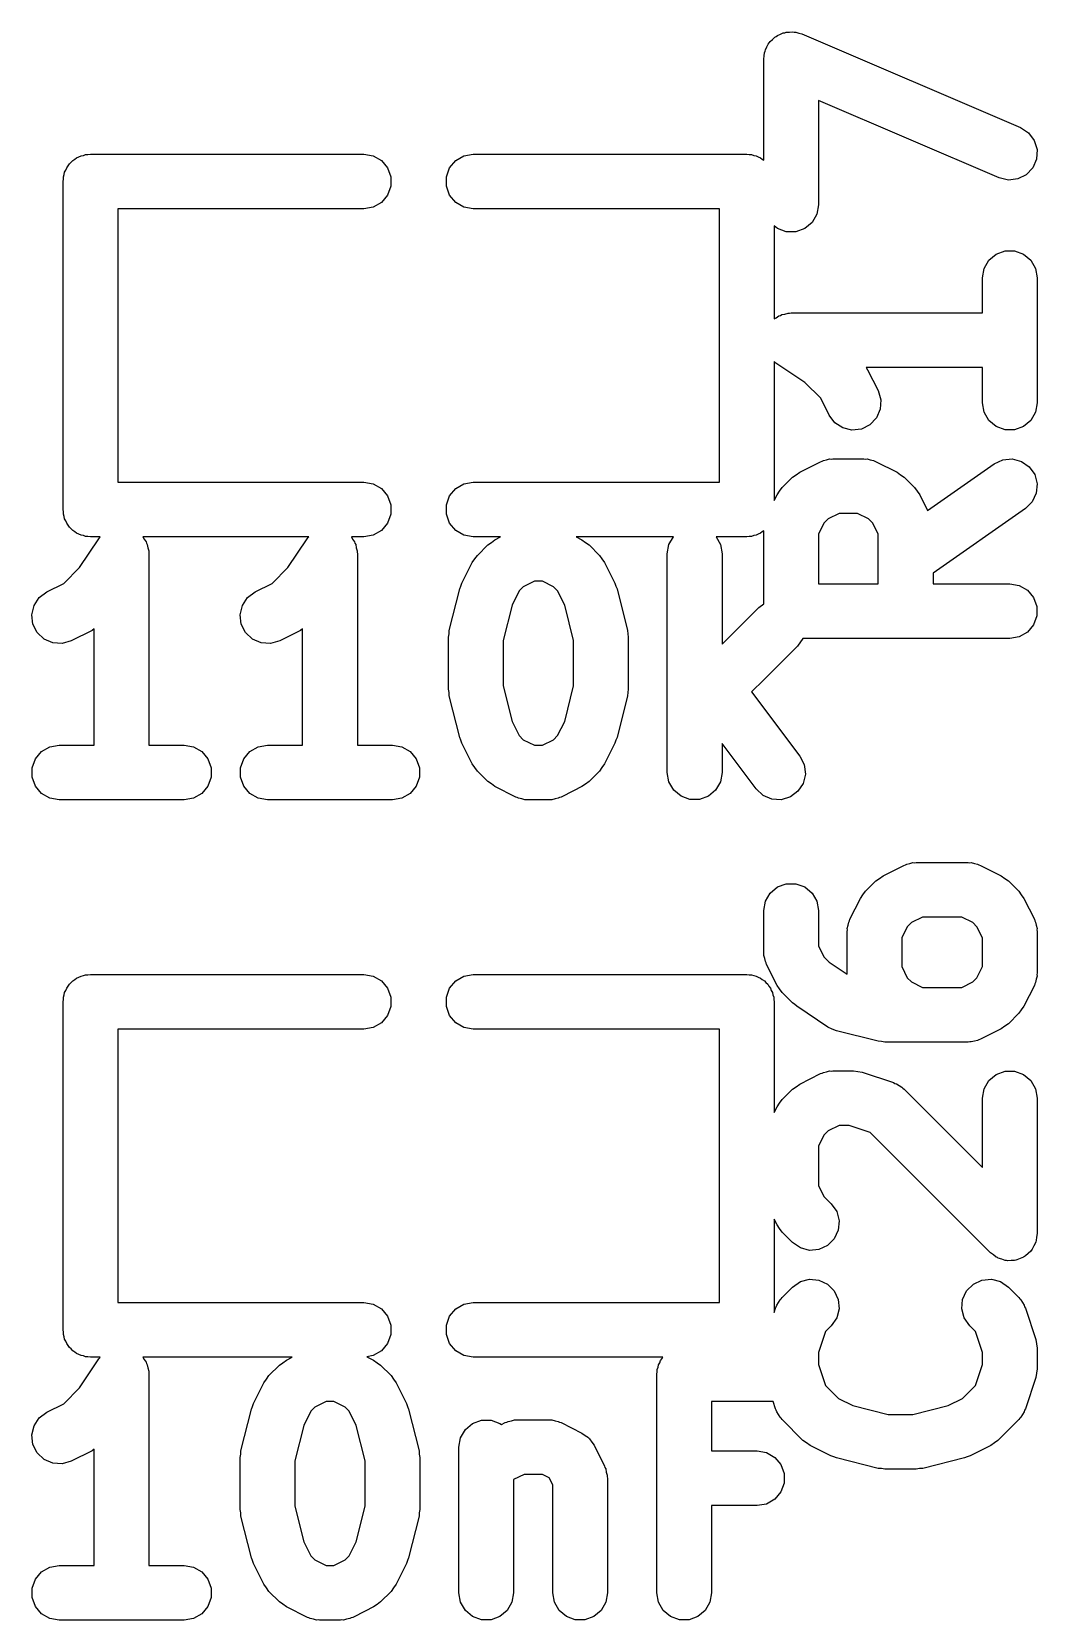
# Model space of a CAD drawing. Extents: x 51 to 137, y -158 to -25.
# Drawn here: x 90.796 to 93.13, y -98.602 to -94.913 of the extents above; entities that cross this region are included whole.
import ezdxf

# ---------------------------------------------------------------- set-up
doc = ezdxf.new("R2010")
doc.units = 0
doc.header["$MEASUREMENT"] = 0
doc.layers.add('BLACK', color=7, linetype='CONTINUOUS')

msp = doc.modelspace()

# ---------------------------------------------------------------- linework, layer by layer
at = {"layer": 'Black'}
for p, q in [((92.5339, -94.9185), (92.5405, -94.9152)), ((92.5405, -94.9152), (92.5442, -94.9147)), ((92.5442, -94.9147), (92.5478, -94.9134)), ((92.5478, -94.9134), (92.5551, -94.9134)), ((92.5551, -94.9134), (92.5624, -94.9126)), ((92.5624, -94.9126), (92.566, -94.9134)), ((92.566, -94.9134), (92.5698, -94.9134)), ((92.5698, -94.9134), (92.5767, -94.9159)), ((92.4991, -94.9542), (92.5028, -94.9479)), ((92.5028, -94.9479), (92.5057, -94.9412)), ((92.5057, -94.9412), (92.5083, -94.9384)), ((92.5083, -94.9384), (92.5102, -94.9351)), ((92.5102, -94.9351), (92.5158, -94.9304)), ((92.5158, -94.9304), (92.5208, -94.9251)), ((92.5208, -94.9251), (92.5242, -94.9234)), ((92.5242, -94.9234), (92.5271, -94.921)), ((92.5271, -94.921), (92.5339, -94.9185)), ((92.5767, -94.9159), (92.5838, -94.9176)), ((92.5838, -94.9176), (93.0918, -95.1353)), ((92.4953, -94.976), (92.4966, -94.9688)), ((92.4953, -95.2107), (92.4953, -94.976)), ((92.4966, -94.9688), (92.497, -94.9615)), ((92.497, -94.9615), (92.4985, -94.958)), ((92.4985, -94.958), (92.4991, -94.9542)), ((93.0418, -95.252), (92.6223, -95.0723)), ((92.6223, -95.0723), (92.6223, -95.3146)), ((93.0918, -95.1353), (93.1103, -95.1474)), ((93.1103, -95.1474), (93.1235, -95.165)), ((93.1235, -95.165), (93.1299, -95.1862)), ((90.8912, -95.2116), (90.896, -95.2088)), ((90.896, -95.2088), (90.9002, -95.2052)), ((90.9002, -95.2052), (90.9055, -95.2033)), ((90.9055, -95.2033), (90.9103, -95.2005)), ((90.9103, -95.2005), (90.9158, -95.1996)), ((90.9158, -95.1996), (90.921, -95.1977)), ((90.921, -95.1977), (90.9265, -95.1977)), ((90.9265, -95.1977), (90.932, -95.1967)), ((90.932, -95.1967), (91.567, -95.1967)), ((91.567, -95.1967), (91.5887, -95.2005)), ((91.5887, -95.2005), (91.6078, -95.2116)), ((91.7802, -95.2116), (91.7993, -95.2005)), ((91.7993, -95.2005), (91.821, -95.1967)), ((91.821, -95.1967), (92.456, -95.1967)), ((92.456, -95.1967), (92.4615, -95.1977)), ((92.4615, -95.1977), (92.467, -95.1977)), ((92.467, -95.1977), (92.4722, -95.1996)), ((92.4722, -95.1996), (92.4777, -95.2005)), ((92.4777, -95.2005), (92.4825, -95.2033)), ((92.4825, -95.2033), (92.4877, -95.2052)), ((92.4877, -95.2052), (92.492, -95.2088)), ((92.492, -95.2088), (92.4953, -95.2107)), ((93.1286, -95.2082), (93.1199, -95.2284)), ((93.1299, -95.1862), (93.1286, -95.2082)), ((90.8695, -95.2492), (90.8714, -95.2439)), ((90.8714, -95.2439), (90.8723, -95.2385)), ((90.8723, -95.2385), (90.8751, -95.2337)), ((90.8751, -95.2337), (90.877, -95.2284)), ((90.877, -95.2284), (90.8806, -95.2242)), ((90.8806, -95.2242), (90.8834, -95.2194)), ((90.8834, -95.2194), (90.8876, -95.2158)), ((90.8876, -95.2158), (90.8912, -95.2116)), ((91.6078, -95.2116), (91.622, -95.2284)), ((91.622, -95.2284), (91.6295, -95.2492)), ((91.7585, -95.2492), (91.766, -95.2284)), ((91.766, -95.2284), (91.7802, -95.2116)), ((93.1048, -95.2445), (93.0852, -95.2545)), ((93.1199, -95.2284), (93.1048, -95.2445)), ((90.8685, -95.2602), (90.8695, -95.2547)), ((90.8685, -96.0222), (90.8685, -95.2602)), ((90.8695, -95.2547), (90.8695, -95.2492)), ((91.6295, -95.2712), (91.622, -95.2919)), ((91.6295, -95.2492), (91.6295, -95.2712)), ((91.7585, -95.2712), (91.7585, -95.2492)), ((91.766, -95.2919), (91.7585, -95.2712)), ((93.0633, -95.2571), (93.0418, -95.252)), ((93.0852, -95.2545), (93.0633, -95.2571)), ((91.5887, -95.3199), (91.567, -95.3237)), ((91.6078, -95.3088), (91.5887, -95.3199)), ((91.622, -95.2919), (91.6078, -95.3088)), ((91.7802, -95.3088), (91.766, -95.2919)), ((91.7993, -95.3199), (91.7802, -95.3088)), ((91.821, -95.3237), (91.7993, -95.3199)), ((92.6223, -95.3146), (92.6185, -95.3363)), ((91.567, -95.3237), (90.9955, -95.3237)), ((90.9955, -95.3237), (90.9955, -95.9587)), ((92.3925, -95.3237), (91.821, -95.3237)), ((92.3925, -95.9587), (92.3925, -95.3237)), ((92.6075, -95.3554), (92.5906, -95.3696)), ((92.6185, -95.3363), (92.6075, -95.3554)), ((92.5271, -95.3696), (92.5195, -95.3633)), ((92.5195, -95.3633), (92.5195, -95.5796)), ((92.5478, -95.3772), (92.5271, -95.3696)), ((92.5698, -95.3772), (92.5478, -95.3772)), ((92.5906, -95.3696), (92.5698, -95.3772)), ((93.0182, -95.4431), (93.0351, -95.429)), ((93.0351, -95.429), (93.0558, -95.4214)), ((93.0558, -95.4214), (93.0778, -95.4214)), ((93.0778, -95.4214), (93.0986, -95.429)), ((93.0986, -95.429), (93.1155, -95.4431)), ((93.0033, -95.484), (93.0071, -95.4622)), ((93.0071, -95.4622), (93.0182, -95.4431)), ((93.1155, -95.4431), (93.1265, -95.4622)), ((93.1265, -95.4622), (93.1303, -95.484)), ((93.0033, -95.5656), (93.0033, -95.484)), ((93.1303, -95.484), (93.1303, -95.7742)), ((92.5195, -95.5796), (92.5246, -95.5767)), ((92.5246, -95.5767), (92.5307, -95.5722)), ((92.5307, -95.5722), (92.534, -95.5712)), ((92.534, -95.5712), (92.5371, -95.5694)), ((92.5371, -95.5694), (92.5446, -95.5681)), ((92.5446, -95.5681), (92.5518, -95.566)), ((92.5518, -95.566), (92.5553, -95.5662)), ((92.5553, -95.5662), (92.5588, -95.5656)), ((92.5588, -95.5656), (93.0033, -95.5656)), ((92.521, -95.6795), (92.5195, -95.6786)), ((92.5195, -95.6786), (92.5195, -96.0012)), ((92.5236, -95.6819), (92.521, -95.6795)), ((92.5909, -95.7268), (92.5236, -95.6819)), ((92.6276, -95.7635), (92.5909, -95.7268)), ((93.0033, -95.6926), (92.733, -95.6926)), ((92.733, -95.6926), (92.7366, -95.6975)), ((92.7366, -95.6975), (92.7607, -95.7458)), ((93.0033, -95.7742), (93.0033, -95.6926)), ((92.6472, -95.8026), (92.6276, -95.7635)), ((92.7607, -95.7458), (92.767, -95.767)), ((92.7657, -95.789), (92.7569, -95.8092)), ((92.767, -95.767), (92.7657, -95.789)), ((93.0071, -95.796), (93.0033, -95.7742)), ((93.0182, -95.8151), (93.0071, -95.796)), ((93.1265, -95.796), (93.1155, -95.8151)), ((93.1303, -95.7742), (93.1265, -95.796)), ((92.6603, -95.8204), (92.6472, -95.8026)), ((92.6787, -95.8325), (92.6603, -95.8204)), ((92.7001, -95.8376), (92.6787, -95.8325)), ((92.7221, -95.8351), (92.7001, -95.8376)), ((92.7418, -95.8252), (92.7221, -95.8351)), ((92.7569, -95.8092), (92.7418, -95.8252)), ((93.0351, -95.8292), (93.0182, -95.8151)), ((93.0558, -95.8368), (93.0351, -95.8292)), ((93.0778, -95.8368), (93.0558, -95.8368)), ((93.0986, -95.8292), (93.0778, -95.8368)), ((93.1155, -95.8151), (93.0986, -95.8292)), ((92.5788, -95.9352), (92.6272, -95.911)), ((92.6272, -95.911), (92.6307, -95.9099)), ((92.6307, -95.9099), (92.6339, -95.9081)), ((92.6339, -95.9081), (92.6412, -95.9068)), ((92.6412, -95.9068), (92.6483, -95.9047)), ((92.6483, -95.9047), (92.652, -95.9049)), ((92.652, -95.9049), (92.6556, -95.9043)), ((92.6556, -95.9043), (92.7281, -95.9043)), ((92.7281, -95.9043), (92.7317, -95.9049)), ((92.7317, -95.9049), (92.7354, -95.9047)), ((92.7354, -95.9047), (92.7425, -95.9068)), ((92.7425, -95.9068), (92.7499, -95.9081)), ((92.7499, -95.9081), (92.753, -95.9099)), ((92.753, -95.9099), (92.7565, -95.911)), ((92.7565, -95.911), (92.8049, -95.9352)), ((93.0304, -95.9158), (93.0504, -95.9064)), ((93.0504, -95.9064), (93.0724, -95.9045)), ((93.0724, -95.9045), (93.0937, -95.9102)), ((93.0937, -95.9102), (93.1117, -95.9229)), ((92.5381, -95.9713), (92.5623, -95.9471)), ((92.5623, -95.9471), (92.5706, -95.9412)), ((92.5706, -95.9412), (92.5788, -95.9352)), ((92.8049, -95.9352), (92.8131, -95.9412)), ((92.8131, -95.9412), (92.8214, -95.9471)), ((92.8214, -95.9471), (92.8456, -95.9713)), ((92.8757, -96.0241), (93.0304, -95.9158)), ((93.1117, -95.9229), (93.1244, -95.9409)), ((93.1244, -95.9409), (93.1301, -95.9622)), ((90.9955, -95.9587), (91.567, -95.9587)), ((91.567, -95.9587), (91.5887, -95.9625)), ((91.5887, -95.9625), (91.6078, -95.9736)), ((91.6078, -95.9736), (91.622, -95.9904)), ((91.766, -95.9904), (91.7802, -95.9736)), ((91.7802, -95.9736), (91.7993, -95.9625)), ((91.7993, -95.9625), (91.821, -95.9587)), ((91.821, -95.9587), (92.3925, -95.9587)), ((92.5262, -95.9878), (92.5323, -95.9796)), ((92.5323, -95.9796), (92.5381, -95.9713)), ((92.8456, -95.9713), (92.8514, -95.9796)), ((92.8514, -95.9796), (92.8575, -95.9878)), ((93.1281, -95.9842), (93.1188, -96.0042)), ((93.1301, -95.9622), (93.1281, -95.9842)), ((91.622, -95.9904), (91.6295, -96.0112)), ((91.6295, -96.0112), (91.6295, -96.0332)), ((91.7585, -96.0112), (91.766, -95.9904)), ((91.7585, -96.0332), (91.7585, -96.0112)), ((92.5195, -96.0012), (92.5262, -95.9878)), ((92.8575, -95.9878), (92.8757, -96.0241)), ((93.1032, -96.0198), (92.8884, -96.1702)), ((93.1188, -96.0042), (93.1032, -96.0198)), ((90.8695, -96.0277), (90.8685, -96.0222)), ((90.8695, -96.0332), (90.8695, -96.0277)), ((90.8714, -96.0384), (90.8695, -96.0332)), ((90.8723, -96.0439), (90.8714, -96.0384)), ((90.8751, -96.0487), (90.8723, -96.0439)), ((90.877, -96.054), (90.8751, -96.0487)), ((90.8806, -96.0582), (90.877, -96.054)), ((90.8834, -96.063), (90.8806, -96.0582)), ((91.622, -96.054), (91.6078, -96.0708)), ((91.6295, -96.0332), (91.622, -96.054)), ((91.766, -96.054), (91.7585, -96.0332)), ((91.7802, -96.0708), (91.766, -96.054)), ((92.6352, -96.0538), (92.6223, -96.0795)), ((92.6448, -96.0441), (92.6352, -96.0538)), ((92.6706, -96.0313), (92.6448, -96.0441)), ((92.7132, -96.0313), (92.6706, -96.0313)), ((92.7389, -96.0441), (92.7132, -96.0313)), ((92.7485, -96.0538), (92.7389, -96.0441)), ((92.7614, -96.0795), (92.7485, -96.0538)), ((90.8876, -96.0666), (90.8834, -96.063)), ((90.8912, -96.0708), (90.8876, -96.0666)), ((90.896, -96.0736), (90.8912, -96.0708)), ((90.9002, -96.0772), (90.896, -96.0736)), ((90.9055, -96.0791), (90.9002, -96.0772)), ((90.9103, -96.0819), (90.9055, -96.0791)), ((90.9068, -96.1571), (90.9517, -96.0898)), ((90.9158, -96.0828), (90.9103, -96.0819)), ((90.921, -96.0847), (90.9158, -96.0828)), ((90.9265, -96.0847), (90.921, -96.0847)), ((90.932, -96.0857), (90.9265, -96.0847)), ((90.9551, -96.0857), (90.932, -96.0857)), ((90.9517, -96.0898), (90.9542, -96.0872)), ((90.9542, -96.0872), (90.9551, -96.0857)), ((91.4389, -96.0857), (91.0541, -96.0857)), ((91.0541, -96.0857), (91.057, -96.0908)), ((91.057, -96.0908), (91.0615, -96.0969)), ((91.3907, -96.1571), (91.4355, -96.0898)), ((91.4355, -96.0898), (91.438, -96.0872)), ((91.438, -96.0872), (91.4389, -96.0857)), ((91.567, -96.0857), (91.5379, -96.0857)), ((91.5379, -96.0857), (91.5408, -96.0908)), ((91.5408, -96.0908), (91.5453, -96.0969)), ((91.5887, -96.0819), (91.567, -96.0857)), ((91.6078, -96.0708), (91.5887, -96.0819)), ((91.7993, -96.0819), (91.7802, -96.0708)), ((91.821, -96.0857), (91.7993, -96.0819)), ((91.8846, -96.0857), (91.821, -96.0857)), ((91.863, -96.0985), (91.8712, -96.0924)), ((91.8712, -96.0924), (91.8846, -96.0857)), ((92.2855, -96.0857), (92.0598, -96.0857)), ((92.0598, -96.0857), (92.0732, -96.0924)), ((92.0732, -96.0924), (92.0813, -96.0985)), ((92.2754, -96.1033), (92.2855, -96.0857)), ((92.456, -96.0857), (92.3846, -96.0857)), ((92.3846, -96.0857), (92.3947, -96.1033)), ((92.4615, -96.0847), (92.456, -96.0857)), ((92.467, -96.0847), (92.4615, -96.0847)), ((92.4722, -96.0828), (92.467, -96.0847)), ((92.4777, -96.0819), (92.4722, -96.0828)), ((92.4825, -96.0791), (92.4777, -96.0819)), ((92.4877, -96.0772), (92.4825, -96.0791)), ((92.492, -96.0736), (92.4877, -96.0772)), ((92.4953, -96.0717), (92.492, -96.0736)), ((92.4953, -96.2413), (92.4953, -96.0717)), ((92.6223, -96.0795), (92.6223, -96.1946)), ((92.7614, -96.1946), (92.7614, -96.0795)), ((91.0615, -96.0969), (91.0625, -96.1002)), ((91.0625, -96.1002), (91.0642, -96.1033)), ((91.0642, -96.1033), (91.0656, -96.1107)), ((91.0656, -96.1107), (91.0677, -96.118)), ((91.0677, -96.118), (91.0675, -96.1215)), ((91.0675, -96.1215), (91.0681, -96.125)), ((91.0681, -96.125), (91.0681, -96.5695)), ((91.5453, -96.0969), (91.5463, -96.1002)), ((91.5463, -96.1002), (91.5481, -96.1033)), ((91.5481, -96.1033), (91.5494, -96.1107)), ((91.5494, -96.1107), (91.5515, -96.118)), ((91.5515, -96.118), (91.5513, -96.1215)), ((91.5513, -96.1215), (91.5519, -96.125)), ((91.5519, -96.125), (91.5519, -96.5695)), ((91.8247, -96.1368), (91.8305, -96.1285)), ((91.8305, -96.1285), (91.8547, -96.1043)), ((91.8547, -96.1043), (91.863, -96.0985)), ((92.0813, -96.0985), (92.0897, -96.1043)), ((92.0897, -96.1043), (92.1139, -96.1285)), ((92.1139, -96.1285), (92.1197, -96.1368)), ((92.2715, -96.125), (92.2754, -96.1033)), ((92.2715, -96.633), (92.2715, -96.125)), ((92.3947, -96.1033), (92.3985, -96.125)), ((92.3985, -96.125), (92.3985, -96.3346)), ((90.8702, -96.1938), (90.9068, -96.1571)), ((91.354, -96.1938), (91.3907, -96.1571)), ((91.7944, -96.1934), (91.8186, -96.145)), ((91.8186, -96.145), (91.8247, -96.1368)), ((92.1197, -96.1368), (92.1257, -96.145)), ((92.1257, -96.145), (92.1499, -96.1934)), ((90.831, -96.2134), (90.8702, -96.1938)), ((91.3148, -96.2134), (91.354, -96.1938)), ((91.7654, -96.3031), (91.7896, -96.2064)), ((91.7896, -96.2064), (91.7925, -96.2)), ((91.7925, -96.2), (91.7944, -96.1934)), ((91.9372, -96.2014), (91.9276, -96.211)), ((91.963, -96.1885), (91.9372, -96.2014)), ((91.9814, -96.1885), (91.963, -96.1885)), ((92.0071, -96.2014), (91.9814, -96.1885)), ((92.0168, -96.211), (92.0071, -96.2014)), ((92.1499, -96.1934), (92.1519, -96.2)), ((92.1519, -96.2), (92.1547, -96.2064)), ((92.1547, -96.2064), (92.1789, -96.3031)), ((92.6223, -96.1946), (92.7614, -96.1946)), ((92.8884, -96.1702), (92.8884, -96.1946)), ((92.8884, -96.1946), (93.0668, -96.1946)), ((93.0668, -96.1946), (93.0885, -96.1984)), ((93.0885, -96.1984), (93.1076, -96.2094)), ((90.8012, -96.2449), (90.8133, -96.2265)), ((90.8133, -96.2265), (90.831, -96.2134)), ((91.285, -96.2449), (91.2971, -96.2265)), ((91.2971, -96.2265), (91.3148, -96.2134)), ((91.9276, -96.211), (91.9112, -96.2439)), ((92.0332, -96.2439), (92.0168, -96.211)), ((92.4837, -96.2494), (92.4953, -96.2413)), ((93.1076, -96.2094), (93.1218, -96.2263)), ((93.1218, -96.2263), (93.1293, -96.247)), ((90.796, -96.2663), (90.8012, -96.2449)), ((90.7986, -96.2883), (90.796, -96.2663)), ((91.2799, -96.2663), (91.285, -96.2449)), ((91.2824, -96.2883), (91.2799, -96.2663)), ((91.9112, -96.2439), (91.8905, -96.3263)), ((92.0538, -96.3263), (92.0332, -96.2439)), ((92.3985, -96.3346), (92.4837, -96.2494)), ((93.1293, -96.2691), (93.1218, -96.2898)), ((93.1293, -96.247), (93.1293, -96.2691)), ((90.8084, -96.308), (90.7986, -96.2883)), ((90.8244, -96.3231), (90.8084, -96.308)), ((90.9362, -96.3028), (90.8878, -96.3269)), ((90.9411, -96.2991), (90.9362, -96.3028)), ((90.9411, -96.5695), (90.9411, -96.2991)), ((91.2922, -96.308), (91.2824, -96.2883)), ((91.3082, -96.3231), (91.2922, -96.308)), ((91.42, -96.3028), (91.3716, -96.3269)), ((91.4249, -96.2991), (91.42, -96.3028)), ((91.4249, -96.5695), (91.4249, -96.2991)), ((91.7635, -96.3185), (91.7649, -96.3109)), ((91.7649, -96.3109), (91.7654, -96.3031)), ((92.1789, -96.3031), (92.1795, -96.3109)), ((92.1795, -96.3109), (92.1808, -96.3185)), ((93.1076, -96.3067), (93.0885, -96.3177)), ((93.1218, -96.2898), (93.1076, -96.3067)), ((90.8447, -96.3319), (90.8244, -96.3231)), ((90.8667, -96.3332), (90.8447, -96.3319)), ((90.8878, -96.3269), (90.8667, -96.3332)), ((91.3285, -96.3319), (91.3082, -96.3231)), ((91.3505, -96.3332), (91.3285, -96.3319)), ((91.3716, -96.3269), (91.3505, -96.3332)), ((91.7635, -96.4395), (91.7635, -96.3185)), ((91.8905, -96.3263), (91.8905, -96.4317)), ((92.0538, -96.4317), (92.0538, -96.3263)), ((92.1808, -96.3185), (92.1808, -96.4395)), ((92.5735, -96.3392), (92.4953, -96.4174)), ((92.5859, -96.3216), (92.5735, -96.3392)), ((93.0668, -96.3216), (92.5859, -96.3216)), ((93.0885, -96.3177), (93.0668, -96.3216)), ((92.4953, -96.4174), (92.4673, -96.4454)), ((91.7649, -96.4471), (91.7635, -96.4395)), ((91.7654, -96.4549), (91.7649, -96.4471)), ((91.7896, -96.5516), (91.7654, -96.4549)), ((91.8905, -96.4317), (91.9112, -96.5141)), ((92.0332, -96.5141), (92.0538, -96.4317)), ((92.1789, -96.4549), (92.1547, -96.5516)), ((92.1795, -96.4471), (92.1789, -96.4549)), ((92.1808, -96.4395), (92.1795, -96.4471)), ((92.4673, -96.4454), (92.5794, -96.5949)), ((91.9112, -96.5141), (91.9276, -96.547)), ((92.0168, -96.547), (92.0332, -96.5141)), ((90.8186, -96.5844), (90.8377, -96.5733)), ((90.8377, -96.5733), (90.8594, -96.5695)), ((90.8594, -96.5695), (90.9411, -96.5695)), ((91.0681, -96.5695), (91.1497, -96.5695)), ((91.1497, -96.5695), (91.1714, -96.5733)), ((91.1714, -96.5733), (91.1905, -96.5844)), ((91.3024, -96.5844), (91.3215, -96.5733)), ((91.3215, -96.5733), (91.3432, -96.5695)), ((91.3432, -96.5695), (91.4249, -96.5695)), ((91.5519, -96.5695), (91.6335, -96.5695)), ((91.6335, -96.5695), (91.6552, -96.5733)), ((91.6552, -96.5733), (91.6743, -96.5844)), ((91.7925, -96.558), (91.7896, -96.5516)), ((91.7944, -96.5646), (91.7925, -96.558)), ((91.8186, -96.613), (91.7944, -96.5646)), ((91.9276, -96.547), (91.9372, -96.5566)), ((91.9372, -96.5566), (91.963, -96.5695)), ((91.963, -96.5695), (91.9814, -96.5695)), ((91.9814, -96.5695), (92.0071, -96.5566)), ((92.0071, -96.5566), (92.0168, -96.547)), ((92.1499, -96.5646), (92.1257, -96.613)), ((92.1519, -96.558), (92.1499, -96.5646)), ((92.1547, -96.5516), (92.1519, -96.558)), ((92.4778, -96.6711), (92.3985, -96.5655)), ((92.3985, -96.5655), (92.3985, -96.633)), ((90.7969, -96.622), (90.8044, -96.6013)), ((90.8044, -96.6013), (90.8186, -96.5844)), ((91.1905, -96.5844), (91.2047, -96.6013)), ((91.2047, -96.6013), (91.2122, -96.622)), ((91.2807, -96.622), (91.2882, -96.6013)), ((91.2882, -96.6013), (91.3024, -96.5844)), ((91.6743, -96.5844), (91.6885, -96.6013)), ((91.6885, -96.6013), (91.6961, -96.622)), ((92.5794, -96.5949), (92.5893, -96.6146)), ((90.7969, -96.644), (90.7969, -96.622)), ((90.8044, -96.6648), (90.7969, -96.644)), ((91.2122, -96.644), (91.2047, -96.6648)), ((91.2122, -96.622), (91.2122, -96.644)), ((91.2807, -96.644), (91.2807, -96.622)), ((91.2882, -96.6648), (91.2807, -96.644)), ((91.6961, -96.644), (91.6885, -96.6648)), ((91.6961, -96.622), (91.6961, -96.644)), ((91.8247, -96.6212), (91.8186, -96.613)), ((91.8305, -96.6295), (91.8247, -96.6212)), ((91.8547, -96.6537), (91.8305, -96.6295)), ((92.1139, -96.6295), (92.0897, -96.6537)), ((92.1197, -96.6212), (92.1139, -96.6295)), ((92.1257, -96.613), (92.1197, -96.6212)), ((92.2754, -96.6547), (92.2715, -96.633)), ((92.3985, -96.633), (92.3947, -96.6547)), ((92.592, -96.6365), (92.587, -96.658)), ((92.5893, -96.6146), (92.592, -96.6365)), ((90.8186, -96.6817), (90.8044, -96.6648)), ((90.8377, -96.6927), (90.8186, -96.6817)), ((91.1905, -96.6817), (91.1714, -96.6927)), ((91.2047, -96.6648), (91.1905, -96.6817)), ((91.3024, -96.6817), (91.2882, -96.6648)), ((91.3215, -96.6927), (91.3024, -96.6817)), ((91.6743, -96.6817), (91.6552, -96.6927)), ((91.6885, -96.6648), (91.6743, -96.6817)), ((91.863, -96.6595), (91.8547, -96.6537)), ((91.8712, -96.6656), (91.863, -96.6595)), ((91.9196, -96.6898), (91.8712, -96.6656)), ((92.0538, -96.6753), (92.0248, -96.6898)), ((92.0732, -96.6656), (92.0538, -96.6753)), ((92.0813, -96.6596), (92.0732, -96.6656)), ((92.0897, -96.6537), (92.0813, -96.6596)), ((92.2864, -96.6738), (92.2754, -96.6547)), ((92.3033, -96.688), (92.2864, -96.6738)), ((92.3837, -96.6738), (92.3668, -96.688)), ((92.3947, -96.6547), (92.3837, -96.6738)), ((92.4939, -96.6862), (92.4778, -96.6711)), ((92.5749, -96.6764), (92.5573, -96.6897)), ((92.587, -96.658), (92.5749, -96.6764)), ((90.8594, -96.6965), (90.8377, -96.6927)), ((91.1497, -96.6965), (90.8594, -96.6965)), ((91.1714, -96.6927), (91.1497, -96.6965)), ((91.3432, -96.6965), (91.3215, -96.6927)), ((91.6335, -96.6965), (91.3432, -96.6965)), ((91.6552, -96.6927), (91.6335, -96.6965)), ((91.9231, -96.6908), (91.9196, -96.6898)), ((91.9263, -96.6927), (91.9231, -96.6908)), ((91.9336, -96.694), (91.9263, -96.6927)), ((91.9407, -96.6961), (91.9336, -96.694)), ((91.9444, -96.6959), (91.9407, -96.6961)), ((91.948, -96.6965), (91.9444, -96.6959)), ((91.9964, -96.6965), (91.948, -96.6965)), ((92, -96.6959), (91.9964, -96.6965)), ((92.0036, -96.6961), (92, -96.6959)), ((92.0108, -96.694), (92.0036, -96.6961)), ((92.0181, -96.6927), (92.0108, -96.694)), ((92.0213, -96.6908), (92.0181, -96.6927)), ((92.0248, -96.6898), (92.0213, -96.6908)), ((92.324, -96.6955), (92.3033, -96.688)), ((92.3461, -96.6955), (92.324, -96.6955)), ((92.3668, -96.688), (92.3461, -96.6955)), ((92.5141, -96.6949), (92.4939, -96.6862)), ((92.5362, -96.6961), (92.5141, -96.6949)), ((92.5573, -96.6897), (92.5362, -96.6961)), ((92.7723, -96.8725), (92.8207, -96.8484)), ((92.8207, -96.8484), (92.8242, -96.8473)), ((92.8242, -96.8473), (92.8274, -96.8455)), ((92.8274, -96.8455), (92.8347, -96.8442)), ((92.8347, -96.8442), (92.8418, -96.8421)), ((92.8418, -96.8421), (92.8455, -96.8423)), ((92.8455, -96.8423), (92.8491, -96.8417)), ((92.8491, -96.8417), (92.97, -96.8417)), ((92.97, -96.8417), (92.9737, -96.8423)), ((92.9737, -96.8423), (92.9773, -96.8421)), ((92.9773, -96.8421), (92.9844, -96.8442)), ((92.9844, -96.8442), (92.9918, -96.8455)), ((92.9918, -96.8455), (92.9949, -96.8473)), ((92.9949, -96.8473), (92.9984, -96.8484)), ((92.9984, -96.8484), (93.0468, -96.8725)), ((92.5102, -96.9127), (92.5271, -96.8985)), ((92.5271, -96.8985), (92.5478, -96.891)), ((92.5478, -96.891), (92.5698, -96.891)), ((92.5698, -96.891), (92.5906, -96.8985)), ((92.5906, -96.8985), (92.6075, -96.9127)), ((92.7316, -96.9086), (92.7558, -96.8844)), ((92.7558, -96.8844), (92.7641, -96.8786)), ((92.7641, -96.8786), (92.7723, -96.8725)), ((93.0468, -96.8725), (93.055, -96.8786)), ((93.055, -96.8786), (93.0633, -96.8844)), ((93.0633, -96.8844), (93.0875, -96.9086)), ((92.4953, -96.9535), (92.4991, -96.9318)), ((92.4991, -96.9318), (92.5102, -96.9127)), ((92.6075, -96.9127), (92.6185, -96.9318)), ((92.6185, -96.9318), (92.6223, -96.9535)), ((92.6955, -96.9735), (92.7197, -96.9251)), ((92.7197, -96.9251), (92.7258, -96.917)), ((92.7258, -96.917), (92.7316, -96.9086)), ((93.0875, -96.9086), (93.0933, -96.9169)), ((93.0933, -96.9169), (93.0994, -96.9251)), ((93.0994, -96.9251), (93.1236, -96.9735)), ((92.4953, -97.0503), (92.4953, -96.9535)), ((92.6223, -96.9535), (92.6223, -97.0353)), ((92.6914, -96.9875), (92.6927, -96.9802)), ((92.6927, -96.9802), (92.6945, -96.977)), ((92.6945, -96.977), (92.6955, -96.9735)), ((92.8641, -96.9687), (92.8383, -96.9815)), ((92.9551, -96.9687), (92.8641, -96.9687)), ((92.9808, -96.9815), (92.9551, -96.9687)), ((93.1236, -96.9735), (93.1247, -96.977)), ((93.1247, -96.977), (93.1265, -96.9802)), ((93.1265, -96.9802), (93.1278, -96.9875)), ((92.6888, -97.0019), (92.6895, -96.9983)), ((92.6888, -97.0987), (92.6888, -97.0019)), ((92.6893, -96.9947), (92.6914, -96.9875)), ((92.6895, -96.9983), (92.6893, -96.9947)), ((92.8287, -96.9911), (92.8158, -97.0169)), ((92.8158, -97.0169), (92.8158, -97.0837)), ((92.8383, -96.9815), (92.8287, -96.9911)), ((92.9904, -96.9911), (92.9808, -96.9815)), ((93.0033, -97.0169), (92.9904, -96.9911)), ((93.0033, -97.0837), (93.0033, -97.0169)), ((93.1278, -96.9875), (93.1299, -96.9947)), ((93.1299, -96.9947), (93.1297, -96.9983)), ((93.1297, -96.9983), (93.1303, -97.0019)), ((93.1303, -97.0019), (93.1303, -97.0987)), ((92.4959, -97.0539), (92.4953, -97.0503)), ((92.4957, -97.0576), (92.4959, -97.0539)), ((92.6223, -97.0353), (92.6352, -97.0611)), ((92.4978, -97.0647), (92.4957, -97.0576)), ((92.4991, -97.072), (92.4978, -97.0647)), ((92.501, -97.0752), (92.4991, -97.072)), ((92.502, -97.0787), (92.501, -97.0752)), ((92.5262, -97.1271), (92.502, -97.0787)), ((92.6352, -97.0611), (92.6476, -97.0735)), ((92.6476, -97.0735), (92.6893, -97.1013)), ((92.8158, -97.0837), (92.8287, -97.1094)), ((92.9904, -97.1094), (93.0033, -97.0837)), ((90.8806, -97.1292), (90.8834, -97.1244)), ((90.8834, -97.1244), (90.8876, -97.1208)), ((90.8876, -97.1208), (90.8912, -97.1166)), ((90.8912, -97.1166), (90.896, -97.1138)), ((90.896, -97.1138), (90.9002, -97.1102)), ((90.9002, -97.1102), (90.9055, -97.1083)), ((90.9055, -97.1083), (90.9103, -97.1055)), ((90.9103, -97.1055), (90.9158, -97.1046)), ((90.9158, -97.1046), (90.921, -97.1027)), ((90.921, -97.1027), (90.9265, -97.1027)), ((90.9265, -97.1027), (90.932, -97.1017)), ((90.932, -97.1017), (91.567, -97.1017)), ((91.567, -97.1017), (91.5887, -97.1055)), ((91.5887, -97.1055), (91.6078, -97.1166)), ((91.6078, -97.1166), (91.622, -97.1334)), ((91.766, -97.1334), (91.7802, -97.1166)), ((91.7802, -97.1166), (91.7993, -97.1055)), ((91.7993, -97.1055), (91.821, -97.1017)), ((91.821, -97.1017), (92.456, -97.1017)), ((92.456, -97.1017), (92.4615, -97.1027)), ((92.4615, -97.1027), (92.467, -97.1027)), ((92.467, -97.1027), (92.4722, -97.1046)), ((92.4722, -97.1046), (92.4777, -97.1055)), ((92.4777, -97.1055), (92.4825, -97.1083)), ((92.4825, -97.1083), (92.4877, -97.1102)), ((92.4877, -97.1102), (92.492, -97.1138)), ((92.492, -97.1138), (92.4968, -97.1166)), ((92.4968, -97.1166), (92.5004, -97.1208)), ((92.5004, -97.1208), (92.5046, -97.1244)), ((92.5046, -97.1244), (92.5074, -97.1292)), ((92.5323, -97.1352), (92.5262, -97.1271)), ((92.6893, -97.1013), (92.6888, -97.0987)), ((92.8287, -97.1094), (92.8383, -97.1191)), ((92.8383, -97.1191), (92.8641, -97.1319)), ((92.9551, -97.1319), (92.9808, -97.1191)), ((92.9808, -97.1191), (92.9904, -97.1094)), ((93.1236, -97.1271), (93.0994, -97.1755)), ((93.1247, -97.1236), (93.1236, -97.1271)), ((93.1265, -97.1204), (93.1247, -97.1236)), ((93.1278, -97.1131), (93.1265, -97.1204)), ((93.1299, -97.1059), (93.1278, -97.1131)), ((93.1303, -97.0987), (93.1297, -97.1023)), ((93.1297, -97.1023), (93.1299, -97.1059)), ((90.8685, -97.1652), (90.8695, -97.1597)), ((90.8685, -97.9272), (90.8685, -97.1652)), ((90.8695, -97.1542), (90.8714, -97.1489)), ((90.8695, -97.1597), (90.8695, -97.1542)), ((90.8714, -97.1489), (90.8723, -97.1435)), ((90.8723, -97.1435), (90.8751, -97.1387)), ((90.8751, -97.1387), (90.877, -97.1334)), ((90.877, -97.1334), (90.8806, -97.1292)), ((91.622, -97.1334), (91.6295, -97.1542)), ((91.6295, -97.1542), (91.6295, -97.1762)), ((91.7585, -97.1542), (91.766, -97.1334)), ((91.7585, -97.1762), (91.7585, -97.1542)), ((92.5074, -97.1292), (92.511, -97.1334)), ((92.511, -97.1334), (92.5129, -97.1387)), ((92.5129, -97.1387), (92.5157, -97.1435)), ((92.5157, -97.1435), (92.5166, -97.1489)), ((92.5166, -97.1489), (92.5185, -97.1542)), ((92.5185, -97.1542), (92.5185, -97.1597)), ((92.5185, -97.1597), (92.5195, -97.1652)), ((92.5195, -97.1652), (92.5195, -97.4224)), ((92.5381, -97.1436), (92.5323, -97.1352)), ((92.5623, -97.1678), (92.5381, -97.1436)), ((92.8641, -97.1319), (92.9551, -97.1319)), ((91.622, -97.197), (91.6078, -97.2138)), ((91.6295, -97.1762), (91.622, -97.197)), ((91.766, -97.197), (91.7585, -97.1762)), ((91.7802, -97.2138), (91.766, -97.197)), ((92.5674, -97.1714), (92.5623, -97.1678)), ((92.572, -97.1757), (92.5674, -97.1714)), ((92.6445, -97.2241), (92.572, -97.1757)), ((93.0875, -97.192), (93.0633, -97.2161)), ((93.0934, -97.1836), (93.0875, -97.192)), ((93.0994, -97.1755), (93.0934, -97.1836)), ((91.567, -97.2287), (90.9955, -97.2287)), ((90.9955, -97.2287), (90.9955, -97.8637)), ((91.5887, -97.2249), (91.567, -97.2287)), ((91.6078, -97.2138), (91.5887, -97.2249)), ((91.7993, -97.2249), (91.7802, -97.2138)), ((91.821, -97.2287), (91.7993, -97.2249)), ((92.3925, -97.2287), (91.821, -97.2287)), ((92.3925, -97.8637), (92.3925, -97.2287)), ((92.6546, -97.2285), (92.6445, -97.2241)), ((92.6644, -97.2329), (92.6546, -97.2285)), ((92.7611, -97.257), (92.6644, -97.2329)), ((93.0468, -97.228), (93.0033, -97.2498)), ((93.055, -97.222), (93.0468, -97.228)), ((93.0633, -97.2161), (93.055, -97.222)), ((92.7689, -97.2576), (92.7611, -97.257)), ((92.7765, -97.2589), (92.7689, -97.2576)), ((92.97, -97.2589), (92.7765, -97.2589)), ((92.9737, -97.2583), (92.97, -97.2589)), ((92.9773, -97.2585), (92.9737, -97.2583)), ((92.9844, -97.2564), (92.9773, -97.2585)), ((92.9918, -97.2551), (92.9844, -97.2564)), ((92.9949, -97.2533), (92.9918, -97.2551)), ((92.9984, -97.2522), (92.9949, -97.2533)), ((93.0033, -97.2498), (92.9984, -97.2522)), ((92.5788, -97.3564), (92.6272, -97.3322)), ((92.6272, -97.3322), (92.6307, -97.3311)), ((92.6307, -97.3311), (92.6339, -97.3293)), ((92.6339, -97.3293), (92.6412, -97.328)), ((92.6412, -97.328), (92.6483, -97.3259)), ((92.6483, -97.3259), (92.652, -97.3261)), ((92.652, -97.3261), (92.6556, -97.3255)), ((92.6556, -97.3255), (92.704, -97.3255)), ((92.704, -97.3255), (92.714, -97.3272)), ((92.714, -97.3272), (92.724, -97.3287)), ((92.724, -97.3287), (92.7966, -97.3529)), ((93.0071, -97.3672), (93.0182, -97.3481)), ((93.0182, -97.3481), (93.0351, -97.334)), ((93.0351, -97.334), (93.0558, -97.3264)), ((93.0558, -97.3264), (93.0778, -97.3264)), ((93.0778, -97.3264), (93.0986, -97.334)), ((93.0986, -97.334), (93.1155, -97.3481)), ((93.1155, -97.3481), (93.1265, -97.3672)), ((92.5381, -97.3924), (92.5623, -97.3683)), ((92.5623, -97.3683), (92.5706, -97.3624)), ((92.5706, -97.3624), (92.5788, -97.3564)), ((92.7966, -97.3529), (92.7998, -97.3547)), ((92.7998, -97.3547), (92.8034, -97.3556)), ((92.8034, -97.3556), (92.8095, -97.3599)), ((92.8095, -97.3599), (92.816, -97.3634)), ((92.816, -97.3634), (92.8184, -97.3662)), ((92.8184, -97.3662), (92.8214, -97.3683)), ((92.8214, -97.3683), (93.0033, -97.5501)), ((93.0033, -97.389), (93.0071, -97.3672)), ((93.1265, -97.3672), (93.1303, -97.389)), ((92.5195, -97.4224), (92.5262, -97.4089)), ((92.5262, -97.4089), (92.5323, -97.4008)), ((92.5323, -97.4008), (92.5381, -97.3924)), ((93.0033, -97.5501), (93.0033, -97.389)), ((93.1303, -97.389), (93.1303, -97.7034)), ((92.6706, -97.4525), (92.6448, -97.4653)), ((92.6936, -97.4525), (92.6706, -97.4525)), ((92.7422, -97.4687), (92.6936, -97.4525)), ((92.6352, -97.475), (92.6223, -97.5007)), ((92.6448, -97.4653), (92.6352, -97.475)), ((93.0219, -97.7483), (92.7422, -97.4687)), ((92.6223, -97.5007), (92.6223, -97.5917)), ((92.6223, -97.5917), (92.6352, -97.6174)), ((92.6352, -97.6174), (92.6521, -97.6343)), ((92.6521, -97.6343), (92.6647, -97.6524)), ((92.5262, -97.6835), (92.5195, -97.67)), ((92.5195, -97.67), (92.5195, -97.8867)), ((92.6647, -97.6524), (92.6704, -97.6737)), ((92.6704, -97.6737), (92.6685, -97.6957)), ((92.5323, -97.6916), (92.5262, -97.6835)), ((92.5381, -97.7), (92.5323, -97.6916)), ((92.5623, -97.7241), (92.5381, -97.7)), ((92.6592, -97.7157), (92.6436, -97.7313)), ((92.6685, -97.6957), (92.6592, -97.7157)), ((93.1289, -97.7116), (93.1281, -97.7199)), ((93.1303, -97.7034), (93.1289, -97.7116)), ((92.5804, -97.7368), (92.5623, -97.7241)), ((92.6017, -97.7425), (92.5804, -97.7368)), ((92.6236, -97.7406), (92.6017, -97.7425)), ((92.6436, -97.7313), (92.6236, -97.7406)), ((93.0287, -97.7531), (93.0219, -97.7483)), ((93.0351, -97.7584), (93.0287, -97.7531)), ((93.1032, -97.7555), (93.1007, -97.7566)), ((93.1091, -97.7496), (93.1032, -97.7555)), ((93.1155, -97.7443), (93.1091, -97.7496)), ((93.1169, -97.7418), (93.1155, -97.7443)), ((93.1188, -97.7399), (93.1169, -97.7418)), ((93.1223, -97.7323), (93.1188, -97.7399)), ((93.1265, -97.7252), (93.1223, -97.7323)), ((93.127, -97.7224), (93.1265, -97.7252)), ((93.1281, -97.7199), (93.127, -97.7224)), ((93.0377, -97.7594), (93.0351, -97.7584)), ((93.04, -97.761), (93.0377, -97.7594)), ((93.048, -97.7631), (93.04, -97.761)), ((93.0558, -97.766), (93.048, -97.7631)), ((93.0586, -97.766), (93.0558, -97.766)), ((93.0613, -97.7667), (93.0586, -97.766)), ((93.0695, -97.766), (93.0613, -97.7667)), ((93.0778, -97.766), (93.0695, -97.766)), ((93.0805, -97.765), (93.0778, -97.766)), ((93.0832, -97.7648), (93.0805, -97.765)), ((93.0908, -97.7613), (93.0832, -97.7648)), ((93.0986, -97.7584), (93.0908, -97.7613)), ((93.1007, -97.7566), (93.0986, -97.7584)), ((92.5381, -97.8521), (92.5623, -97.8279)), ((92.5623, -97.8279), (92.5804, -97.8152)), ((92.5804, -97.8152), (92.6017, -97.8095)), ((92.6017, -97.8095), (92.6236, -97.8114)), ((92.6236, -97.8114), (92.6436, -97.8208)), ((92.6436, -97.8208), (92.6592, -97.8363)), ((92.9664, -97.8363), (92.982, -97.8208)), ((92.982, -97.8208), (93.002, -97.8114)), ((93.002, -97.8114), (93.024, -97.8095)), ((93.024, -97.8095), (93.0453, -97.8152)), ((93.0453, -97.8152), (93.0633, -97.8279)), ((93.0633, -97.8279), (93.0875, -97.8521)), ((90.9955, -97.8637), (91.567, -97.8637)), ((91.567, -97.8637), (91.5887, -97.8675)), ((91.7993, -97.8675), (91.821, -97.8637)), ((91.821, -97.8637), (92.3925, -97.8637)), ((92.5254, -97.8701), (92.5297, -97.864)), ((92.5297, -97.864), (92.5333, -97.8575)), ((92.5333, -97.8575), (92.536, -97.8551)), ((92.536, -97.8551), (92.5381, -97.8521)), ((92.6592, -97.8363), (92.6685, -97.8563)), ((92.6685, -97.8563), (92.6704, -97.8783)), ((92.9552, -97.8783), (92.9571, -97.8563)), ((92.9571, -97.8563), (92.9664, -97.8363)), ((93.0875, -97.8521), (93.0896, -97.8551)), ((93.0896, -97.8551), (93.0924, -97.8575)), ((93.0924, -97.8575), (93.0959, -97.864)), ((93.0959, -97.864), (93.1002, -97.8701)), ((91.5887, -97.8675), (91.6078, -97.8786)), ((91.6078, -97.8786), (91.622, -97.8954)), ((91.622, -97.8954), (91.6295, -97.9162)), ((91.7585, -97.9162), (91.766, -97.8954)), ((91.766, -97.8954), (91.7802, -97.8786)), ((91.7802, -97.8786), (91.7993, -97.8675)), ((92.5195, -97.8867), (92.5228, -97.8769)), ((92.5228, -97.8769), (92.5245, -97.8737)), ((92.5245, -97.8737), (92.5254, -97.8701)), ((92.6647, -97.8996), (92.6521, -97.9177)), ((92.6704, -97.8783), (92.6647, -97.8996)), ((92.9609, -97.8996), (92.9552, -97.8783)), ((92.9735, -97.9177), (92.9609, -97.8996)), ((93.1002, -97.8701), (93.1011, -97.8737)), ((93.1011, -97.8737), (93.1029, -97.8769)), ((93.1029, -97.8769), (93.1271, -97.9495)), ((90.8695, -97.9327), (90.8685, -97.9272)), ((90.8695, -97.9382), (90.8695, -97.9327)), ((90.8714, -97.9434), (90.8695, -97.9382)), ((91.6295, -97.9382), (91.622, -97.959)), ((91.6295, -97.9162), (91.6295, -97.9382)), ((91.7585, -97.9382), (91.7585, -97.9162)), ((91.766, -97.959), (91.7585, -97.9382)), ((92.6385, -97.9313), (92.6223, -97.9798)), ((92.6521, -97.9177), (92.6385, -97.9313)), ((92.9871, -97.9313), (92.9735, -97.9177)), ((93.0033, -97.9798), (92.9871, -97.9313)), ((90.8723, -97.9489), (90.8714, -97.9434)), ((90.8751, -97.9537), (90.8723, -97.9489)), ((90.877, -97.959), (90.8751, -97.9537)), ((90.8806, -97.9632), (90.877, -97.959)), ((90.8834, -97.968), (90.8806, -97.9632)), ((90.8876, -97.9716), (90.8834, -97.968)), ((90.8912, -97.9758), (90.8876, -97.9716)), ((90.896, -97.9786), (90.8912, -97.9758)), ((91.6078, -97.9758), (91.5887, -97.9869)), ((91.622, -97.959), (91.6078, -97.9758)), ((91.7802, -97.9758), (91.766, -97.959)), ((91.7993, -97.9869), (91.7802, -97.9758)), ((93.1271, -97.9495), (93.1285, -97.9595)), ((93.1285, -97.9595), (93.1303, -97.9695)), ((93.1303, -97.9695), (93.1303, -98.0179)), ((90.9002, -97.9822), (90.896, -97.9786)), ((90.9055, -97.9841), (90.9002, -97.9822)), ((90.9103, -97.9869), (90.9055, -97.9841)), ((90.9068, -98.0621), (90.9517, -97.9948)), ((90.9158, -97.9878), (90.9103, -97.9869)), ((90.921, -97.9897), (90.9158, -97.9878)), ((90.9265, -97.9897), (90.921, -97.9897)), ((90.932, -97.9907), (90.9265, -97.9897)), ((90.9551, -97.9907), (90.932, -97.9907)), ((90.9517, -97.9948), (90.9542, -97.9922)), ((90.9542, -97.9922), (90.9551, -97.9907)), ((91.4008, -97.9907), (91.0541, -97.9907)), ((91.0541, -97.9907), (91.057, -97.9958)), ((91.057, -97.9958), (91.0615, -98.0019)), ((91.0615, -98.0019), (91.0625, -98.0052)), ((91.0625, -98.0052), (91.0642, -98.0083)), ((91.0642, -98.0083), (91.0656, -98.0157)), ((91.3467, -98.0335), (91.3709, -98.0093)), ((91.3709, -98.0093), (91.3792, -98.0035)), ((91.3792, -98.0035), (91.3874, -97.9974)), ((91.3874, -97.9974), (91.4008, -97.9907)), ((91.5887, -97.9869), (91.5736, -97.9895)), ((91.5736, -97.9895), (91.5893, -97.9974)), ((91.5893, -97.9974), (91.5975, -98.0035)), ((91.5975, -98.0035), (91.6059, -98.0093)), ((91.6059, -98.0093), (91.63, -98.0335)), ((91.821, -97.9907), (91.7993, -97.9869)), ((92.2613, -97.9907), (91.821, -97.9907)), ((92.2483, -98.019), (92.2502, -98.0138)), ((92.2502, -98.0138), (92.2512, -98.0083)), ((92.2512, -98.0083), (92.254, -98.0035)), ((92.254, -98.0035), (92.2559, -97.9983)), ((92.2559, -97.9983), (92.2594, -97.994)), ((92.2594, -97.994), (92.2613, -97.9907)), ((92.6223, -97.9798), (92.6223, -98.0076)), ((92.6223, -98.0076), (92.6385, -98.0562)), ((92.9871, -98.0562), (93.0033, -98.0076)), ((93.0033, -98.0076), (93.0033, -97.9798)), ((91.0656, -98.0157), (91.0677, -98.023)), ((91.0677, -98.023), (91.0675, -98.0265)), ((91.0675, -98.0265), (91.0681, -98.03)), ((91.0681, -98.03), (91.0681, -98.4745)), ((91.3106, -98.0984), (91.3348, -98.05)), ((91.3348, -98.05), (91.3409, -98.0418)), ((91.3409, -98.0418), (91.3467, -98.0335)), ((91.63, -98.0335), (91.6359, -98.0418)), ((91.6359, -98.0418), (91.6419, -98.05)), ((91.6419, -98.05), (91.6661, -98.0984)), ((92.2474, -98.03), (92.2483, -98.0245)), ((92.2474, -98.538), (92.2474, -98.03)), ((92.2483, -98.0245), (92.2483, -98.019)), ((93.1271, -98.038), (93.1029, -98.1106)), ((93.1285, -98.0279), (93.1271, -98.038)), ((93.1303, -98.0179), (93.1285, -98.0279)), ((90.8702, -98.0988), (90.9068, -98.0621)), ((92.6385, -98.0562), (92.669, -98.0867)), ((92.669, -98.0867), (92.7019, -98.1031)), ((92.9237, -98.1031), (92.9566, -98.0867)), ((92.9566, -98.0867), (92.9871, -98.0562)), ((90.8133, -98.1315), (90.831, -98.1184)), ((90.831, -98.1184), (90.8702, -98.0988)), ((91.2816, -98.2081), (91.3058, -98.1114)), ((91.3058, -98.1114), (91.3087, -98.105)), ((91.3087, -98.105), (91.3106, -98.0984)), ((91.4438, -98.116), (91.4273, -98.1489)), ((91.4534, -98.1064), (91.4438, -98.116)), ((91.4792, -98.0935), (91.4534, -98.1064)), ((91.4976, -98.0935), (91.4792, -98.0935)), ((91.5233, -98.1064), (91.4976, -98.0935)), ((91.533, -98.116), (91.5233, -98.1064)), ((91.5494, -98.1489), (91.533, -98.116)), ((91.6661, -98.0984), (91.6681, -98.105)), ((91.6681, -98.105), (91.6709, -98.1114)), ((91.6709, -98.1114), (91.6951, -98.2081)), ((92.5171, -98.0935), (92.3744, -98.0935)), ((92.3744, -98.0935), (92.3744, -98.2084)), ((92.5228, -98.1106), (92.5171, -98.0935)), ((92.5245, -98.1138), (92.5228, -98.1106)), ((92.5254, -98.1173), (92.5245, -98.1138)), ((92.5297, -98.1234), (92.5254, -98.1173)), ((92.5333, -98.13), (92.5297, -98.1234)), ((92.7019, -98.1031), (92.7843, -98.1237)), ((92.7843, -98.1237), (92.8413, -98.1237)), ((92.8413, -98.1237), (92.9237, -98.1031)), ((93.0959, -98.1234), (93.0924, -98.13)), ((93.1002, -98.1173), (93.0959, -98.1234)), ((93.1011, -98.1138), (93.1002, -98.1173)), ((93.1029, -98.1106), (93.1011, -98.1138)), ((90.796, -98.1713), (90.8012, -98.1499)), ((90.8012, -98.1499), (90.8133, -98.1315)), ((91.4273, -98.1489), (91.4067, -98.2313)), ((91.57, -98.2313), (91.5494, -98.1489)), ((91.7916, -98.1776), (91.8026, -98.1585)), ((91.8026, -98.1585), (91.8195, -98.1443)), ((91.8195, -98.1443), (91.8402, -98.1368)), ((91.8402, -98.1368), (91.8623, -98.1368)), ((91.8623, -98.1368), (91.883, -98.1443)), ((91.883, -98.1443), (91.8863, -98.1471)), ((91.8863, -98.1471), (91.8954, -98.1425)), ((91.8954, -98.1425), (91.8989, -98.1415)), ((91.8989, -98.1415), (91.9021, -98.1397)), ((91.9021, -98.1397), (91.9094, -98.1384)), ((91.9094, -98.1384), (91.9166, -98.1363)), ((91.9166, -98.1363), (91.9202, -98.1365)), ((91.9202, -98.1365), (91.9238, -98.1358)), ((91.9238, -98.1358), (91.9964, -98.1358)), ((91.9964, -98.1358), (92, -98.1365)), ((92, -98.1365), (92.0036, -98.1363)), ((92.0036, -98.1363), (92.0108, -98.1384)), ((92.0108, -98.1384), (92.0181, -98.1397)), ((92.0181, -98.1397), (92.0213, -98.1415)), ((92.0213, -98.1415), (92.0248, -98.1425)), ((92.0248, -98.1425), (92.0732, -98.1667)), ((92.536, -98.1324), (92.5333, -98.13)), ((92.5381, -98.1354), (92.536, -98.1324)), ((92.5865, -98.1838), (92.5381, -98.1354)), ((93.0875, -98.1354), (93.0391, -98.1838)), ((93.0896, -98.1324), (93.0875, -98.1354)), ((93.0924, -98.13), (93.0896, -98.1324)), ((90.7986, -98.1933), (90.796, -98.1713)), ((90.8084, -98.213), (90.7986, -98.1933)), ((91.7877, -98.1993), (91.7916, -98.1776)), ((92.0732, -98.1667), (92.0806, -98.1723)), ((92.0806, -98.1723), (92.0884, -98.1774)), ((92.0884, -98.1774), (92.0895, -98.1788)), ((92.0895, -98.1788), (92.0909, -98.1799)), ((92.0909, -98.1799), (92.096, -98.1876)), ((92.096, -98.1876), (92.1016, -98.1951)), ((92.1016, -98.1951), (92.1257, -98.2435)), ((92.5948, -98.1896), (92.5865, -98.1838)), ((92.603, -98.1957), (92.5948, -98.1896)), ((92.6514, -98.2199), (92.603, -98.1957)), ((93.0226, -98.1957), (92.9743, -98.2199)), ((93.0308, -98.1896), (93.0226, -98.1957)), ((93.0391, -98.1838), (93.0308, -98.1896)), ((90.8244, -98.2281), (90.8084, -98.213)), ((90.8447, -98.2369), (90.8244, -98.2281)), ((90.8878, -98.2319), (90.8667, -98.2382)), ((90.9362, -98.2078), (90.8878, -98.2319)), ((90.9411, -98.2041), (90.9362, -98.2078)), ((90.9411, -98.4745), (90.9411, -98.2041)), ((91.2797, -98.2235), (91.2811, -98.2159)), ((91.2797, -98.3445), (91.2797, -98.2235)), ((91.2811, -98.2159), (91.2816, -98.2081)), ((91.4067, -98.2313), (91.4067, -98.3367)), ((91.57, -98.3367), (91.57, -98.2313)), ((91.6951, -98.2081), (91.6957, -98.2159)), ((91.6957, -98.2159), (91.697, -98.2235)), ((91.697, -98.2235), (91.697, -98.3445)), ((91.7877, -98.538), (91.7877, -98.1993)), ((92.3744, -98.2084), (92.4802, -98.2084)), ((92.4802, -98.2084), (92.5019, -98.2122)), ((92.5019, -98.2122), (92.521, -98.2233)), ((92.521, -98.2233), (92.5352, -98.2402)), ((92.658, -98.2218), (92.6514, -98.2199)), ((92.6644, -98.2247), (92.658, -98.2218)), ((92.7611, -98.2489), (92.6644, -98.2247)), ((92.9613, -98.2247), (92.8645, -98.2489)), ((92.9676, -98.2218), (92.9613, -98.2247)), ((92.9743, -98.2199), (92.9676, -98.2218)), ((90.8667, -98.2382), (90.8447, -98.2369)), ((91.9388, -98.2628), (91.9147, -98.2749)), ((91.9814, -98.2628), (91.9388, -98.2628)), ((91.9974, -98.2709), (91.9814, -98.2628)), ((92.0055, -98.2869), (91.9974, -98.2709)), ((92.1257, -98.2435), (92.1268, -98.247)), ((92.1268, -98.247), (92.1286, -98.2502)), ((92.1286, -98.2502), (92.1299, -98.2575)), ((92.1299, -98.2575), (92.132, -98.2647)), ((92.132, -98.2647), (92.1318, -98.2683)), ((92.1318, -98.2683), (92.1325, -98.2719)), ((92.1325, -98.2719), (92.1325, -98.538)), ((92.5352, -98.2402), (92.5427, -98.2609)), ((92.5427, -98.2609), (92.5427, -98.2829)), ((92.7689, -98.2494), (92.7611, -98.2489)), ((92.7765, -98.2507), (92.7689, -98.2494)), ((92.8491, -98.2507), (92.7765, -98.2507)), ((92.8567, -98.2494), (92.8491, -98.2507)), ((92.8645, -98.2489), (92.8567, -98.2494)), ((91.9147, -98.2749), (91.9147, -98.538)), ((92.0055, -98.538), (92.0055, -98.2869)), ((92.5352, -98.3037), (92.521, -98.3206)), ((92.5427, -98.2829), (92.5352, -98.3037)), ((91.2811, -98.3521), (91.2797, -98.3445)), ((91.4067, -98.3367), (91.4273, -98.4191)), ((91.5494, -98.4191), (91.57, -98.3367)), ((91.697, -98.3445), (91.6957, -98.3521)), ((92.4802, -98.3354), (92.3744, -98.3354)), ((92.3744, -98.3354), (92.3744, -98.538)), ((92.5019, -98.3316), (92.4802, -98.3354)), ((92.521, -98.3206), (92.5019, -98.3316)), ((91.2816, -98.3599), (91.2811, -98.3521)), ((91.3058, -98.4566), (91.2816, -98.3599)), ((91.6951, -98.3599), (91.6709, -98.4566)), ((91.6957, -98.3521), (91.6951, -98.3599)), ((91.4273, -98.4191), (91.4438, -98.452)), ((91.533, -98.452), (91.5494, -98.4191)), ((91.3087, -98.463), (91.3058, -98.4566)), ((91.4438, -98.452), (91.4534, -98.4616)), ((91.5233, -98.4616), (91.533, -98.452)), ((91.6709, -98.4566), (91.6681, -98.463)), ((90.8044, -98.5063), (90.8186, -98.4894)), ((90.8186, -98.4894), (90.8377, -98.4783)), ((90.8377, -98.4783), (90.8594, -98.4745)), ((90.8594, -98.4745), (90.9411, -98.4745)), ((91.0681, -98.4745), (91.1497, -98.4745)), ((91.1497, -98.4745), (91.1714, -98.4783)), ((91.1714, -98.4783), (91.1905, -98.4894)), ((91.1905, -98.4894), (91.2047, -98.5063)), ((91.3106, -98.4696), (91.3087, -98.463)), ((91.3348, -98.518), (91.3106, -98.4696)), ((91.4534, -98.4616), (91.4792, -98.4745)), ((91.4792, -98.4745), (91.4976, -98.4745)), ((91.4976, -98.4745), (91.5233, -98.4616)), ((91.6661, -98.4696), (91.6419, -98.518)), ((91.6681, -98.463), (91.6661, -98.4696)), ((90.7969, -98.527), (90.8044, -98.5063)), ((90.7969, -98.549), (90.7969, -98.527)), ((91.2047, -98.5063), (91.2122, -98.527)), ((91.2122, -98.527), (91.2122, -98.549)), ((91.3409, -98.5262), (91.3348, -98.518)), ((91.3467, -98.5345), (91.3409, -98.5262)), ((91.6359, -98.5262), (91.63, -98.5345)), ((91.6419, -98.518), (91.6359, -98.5262)), ((90.8044, -98.5698), (90.7969, -98.549)), ((91.2122, -98.549), (91.2047, -98.5698)), ((91.3709, -98.5587), (91.3467, -98.5345)), ((91.3792, -98.5645), (91.3709, -98.5587)), ((91.3874, -98.5706), (91.3792, -98.5645)), ((91.5975, -98.5646), (91.5894, -98.5706)), ((91.6059, -98.5587), (91.5975, -98.5646)), ((91.63, -98.5345), (91.6059, -98.5587)), ((91.7916, -98.5597), (91.7877, -98.538)), ((91.8026, -98.5788), (91.7916, -98.5597)), ((91.9109, -98.5597), (91.8999, -98.5788)), ((91.9147, -98.538), (91.9109, -98.5597)), ((92.0093, -98.5597), (92.0055, -98.538)), ((92.0203, -98.5788), (92.0093, -98.5597)), ((92.1286, -98.5597), (92.1176, -98.5788)), ((92.1325, -98.538), (92.1286, -98.5597)), ((92.2512, -98.5597), (92.2474, -98.538)), ((92.2622, -98.5788), (92.2512, -98.5597)), ((92.3705, -98.5597), (92.3595, -98.5788)), ((92.3744, -98.538), (92.3705, -98.5597)), ((90.8186, -98.5867), (90.8044, -98.5698)), ((90.8377, -98.5977), (90.8186, -98.5867)), ((90.8594, -98.6015), (90.8377, -98.5977)), ((91.1497, -98.6015), (90.8594, -98.6015)), ((91.1714, -98.5977), (91.1497, -98.6015)), ((91.1905, -98.5867), (91.1714, -98.5977)), ((91.2047, -98.5698), (91.1905, -98.5867)), ((91.4358, -98.5948), (91.3874, -98.5706)), ((91.4393, -98.5958), (91.4358, -98.5948)), ((91.4425, -98.5977), (91.4393, -98.5958)), ((91.4498, -98.599), (91.4425, -98.5977)), ((91.4569, -98.6011), (91.4498, -98.599)), ((91.4606, -98.6009), (91.4569, -98.6011)), ((91.4642, -98.6015), (91.4606, -98.6009)), ((91.5126, -98.6015), (91.4642, -98.6015)), ((91.5162, -98.6009), (91.5126, -98.6015)), ((91.5198, -98.6011), (91.5162, -98.6009)), ((91.527, -98.599), (91.5198, -98.6011)), ((91.5343, -98.5977), (91.527, -98.599)), ((91.5375, -98.5958), (91.5343, -98.5977)), ((91.541, -98.5948), (91.5375, -98.5958)), ((91.57, -98.5803), (91.541, -98.5948)), ((91.5894, -98.5706), (91.57, -98.5803)), ((91.8195, -98.593), (91.8026, -98.5788)), ((91.8402, -98.6005), (91.8195, -98.593)), ((91.8623, -98.6005), (91.8402, -98.6005)), ((91.883, -98.593), (91.8623, -98.6005)), ((91.8999, -98.5788), (91.883, -98.593)), ((92.0372, -98.593), (92.0203, -98.5788)), ((92.0579, -98.6005), (92.0372, -98.593)), ((92.08, -98.6005), (92.0579, -98.6005)), ((92.1007, -98.593), (92.08, -98.6005)), ((92.1176, -98.5788), (92.1007, -98.593)), ((92.2791, -98.593), (92.2622, -98.5788)), ((92.2998, -98.6005), (92.2791, -98.593)), ((92.3219, -98.6005), (92.2998, -98.6005)), ((92.3426, -98.593), (92.3219, -98.6005)), ((92.3595, -98.5788), (92.3426, -98.593))]:
    msp.add_line(p, q, dxfattribs=at)

doc.saveas('drawing.dxf')
